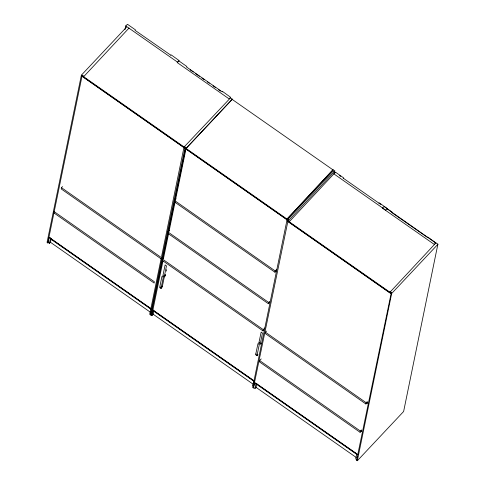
<?xml version="1.0" encoding="UTF-8"?>
<svg xmlns="http://www.w3.org/2000/svg" width="485" height="485" viewBox="0 0 485 485"><rect width="100%" height="100%" fill="white"/><g stroke="black" fill="none" stroke-linecap="round" stroke-linejoin="round"><path stroke-width="0.73" d="M126.615 27.057L81.377 75.163L47.045 242.421L47.779 242.936L49.179 237.626M47.779 242.936L82.117 75.678L82.511 75.26L83.753 76.212M287.265 219.947L81.995 76.242L82.511 75.26M151.193 308.775L150.877 309.115L50.167 238.638L50.585 237.808L49.434 243.397L48.179 242.512M184.051 147.513L83.335 77.042L129.028 28.063M62.517 186.561L61.48 187.665L61.213 188.938L161.929 259.414L163.275 257.984M49.434 243.397L50.464 242.3L51.21 238.662M124.991 29.603L125.748 25.899L127.482 24.292L135.454 29.876L135.121 30.361L170.817 55.217M161.244 258.081L149.701 314.322L150.435 314.838L151.835 309.527M161.547 256.595L184.033 147.064L230.533 97.825M150.877 309.115L150.98 308.618L50.264 238.141M184.47 146.682L186.422 148.04L232.37 99.176L230.478 97.855M150.435 314.838L161.893 258.996M162.202 257.517L185.161 147.161L184.652 148.143M161.929 259.414L162.19 258.141L163.227 257.038M169.532 230.351L167.98 232L167.719 233.273L268.429 303.749L269.775 302.319M176.067 198.832L174.509 200.487L174.248 201.76L274.965 272.231L276.311 270.8M153.29 314.044L151.744 315.686L151.011 315.171L185.743 147.495L185.228 148.483M151.744 315.686L162.99 260.918M163.445 258.699L168.61 233.54M169.065 231.315L175.14 201.712M175.443 200.232L186.076 148.428L185.343 147.913M152.987 310.933L152.09 315.298L150.568 314.165M153.866 310.564L153.121 314.201L253.212 384.241M161.232 287.387L163.281 277.414L161.941 276.432L159.638 287.569L161.002 288.52L161.159 287.744L160.711 287.023L161.232 287.387L162.42 286.126M164.354 276.22L163.827 275.856L163.9 275.498L164.427 275.868L166.476 265.889L165.13 264.913L162.833 276.044L164.197 277.002L165.149 275.377M164.166 277.632L162.348 286.477L161.159 287.744M165.543 274.959L165.615 274.601L164.427 275.868M166.343 271.066L166.634 269.648M256.995 355.693L259.275 344.58L257.978 343.604L255.862 353.607L256.316 354.323L255.789 353.959L255.631 354.735L256.995 355.693L258.026 354.59M268.429 303.749L268.69 302.476L269.727 301.373M260.184 344.168L262.464 333.062L261.166 332.086L259.057 342.083L259.505 342.804L258.984 342.44L258.82 343.216L260.184 344.168L261.221 343.071M274.965 272.231L275.225 270.957L276.777 269.308M162.269 260.415L262.985 330.891L263.246 329.618L264.798 327.963M152.817 310.539L253.528 381.016L253.631 380.519L152.921 310.042M185.985 148.944L286.702 219.42L332.971 169.877M252.8 385.769L253.849 380.676L253.528 381.016M286.702 219.42L333.001 169.738L334.971 170.975L288.733 220.329L287.999 219.814L288.393 219.396L287.132 218.517M288.921 222.106L289.357 221.202L288.096 220.323L287.581 221.305L390.813 293.546L391.207 293.122L391.328 292.558L390.067 291.679L389.637 292.582L288.921 222.106L335.22 172.424L333.28 170.993L286.962 220.226L252.63 387.485L253.364 388L254.764 382.689M253.364 388L288.096 220.323M261.203 358.906L259.645 360.561L259.384 361.834L360.1 432.311L361.446 430.88M266.501 331.128L265.465 332.231L265.204 333.504L365.914 403.981L367.26 402.544L367.103 403.326M255.753 383.702L255.85 383.205L356.566 453.681L356.463 454.178L255.753 383.702L256.068 383.368L255.019 388.461L253.764 387.576M255.019 388.461L256.05 387.363L256.795 383.726M360.1 432.311L360.361 431.038L361.398 429.934M365.914 403.981L366.175 402.708L367.212 401.604M389.637 292.582L435.936 242.9L437.9 244.137L403.623 411.498L357.33 460.75L356.596 460.235L391.328 292.558M361.319 431.735L361.622 430.256M367.103 403.562L367.406 402.077M357.421 457.719L357.712 456.324M357.33 460.75L391.662 293.492L437.955 244.24M83.335 77.042L83.65 76.703M50.167 238.638L50.482 238.299M163.566 258.038L162.53 259.142L263.246 329.618M164.197 277.002L165.227 275.898M160.638 287.375L161.547 286.405M161.002 288.52L162.038 287.423M152.157 309.582L152.557 309.163M151.011 315.171L151.405 314.753M262.985 330.891L263.882 329.939M356.463 454.178L356.778 453.839L355.735 458.931L356.99 459.816L356.596 460.235M358.142 454.227L357.742 454.645L254.516 382.41M232.194 99.413L332.971 169.853M343.319 178.268L343.525 177.807L335.547 172.23L333.819 173.83L385.745 210.169L387.254 208.568L379.3 202.845L378.882 203.154M427.443 237.389L391.759 212.575L392.092 212.09L384.12 206.513L382.386 208.113L434.317 244.452L435.821 242.852L427.867 237.129L427.449 237.438M435.839 243.052L387.091 208.859M170.811 55.169L171.229 54.908L179.189 60.631L177.68 62.238L125.748 25.899M222.197 91.78L222.615 91.519L230.575 97.249L229.065 98.849L177.14 62.51L178.868 60.904L186.846 66.487L186.507 66.972L222.203 91.829M190.156 69.846L193.242 72.01M195.716 73.738L199.426 76.333M201.893 78.061L204.367 79.795M207.459 81.953L209.308 83.25M213.018 85.845L215.485 87.573M218.577 89.737L220.433 91.034M339.512 175.564L340.749 176.431M343.222 178.159L380.913 204.537M81.377 75.163L82.117 75.678M82.395 75.824L184.148 147.022M184.033 147.064L184.767 147.579M185.046 147.725L185.888 148.313M286.805 218.923L186.088 148.446L232.303 99.152M287.017 219.081L287.86 219.669M286.962 220.226L287.702 220.742M287.981 220.887L389.734 292.085M389.952 292.243L391.662 293.492M174.509 200.487L275.225 270.957M167.98 232L268.69 302.476M61.48 187.665L162.19 258.141M265.465 332.231L366.175 402.708M259.645 360.561L360.361 431.038M48.93 237.347L254.195 381.052M50.464 242.3L150.562 312.34M256.05 387.363L356.148 457.403M53.677 211.296L53.417 212.569L154.127 283.046L154.388 281.773L53.677 211.296"/></g></svg>
